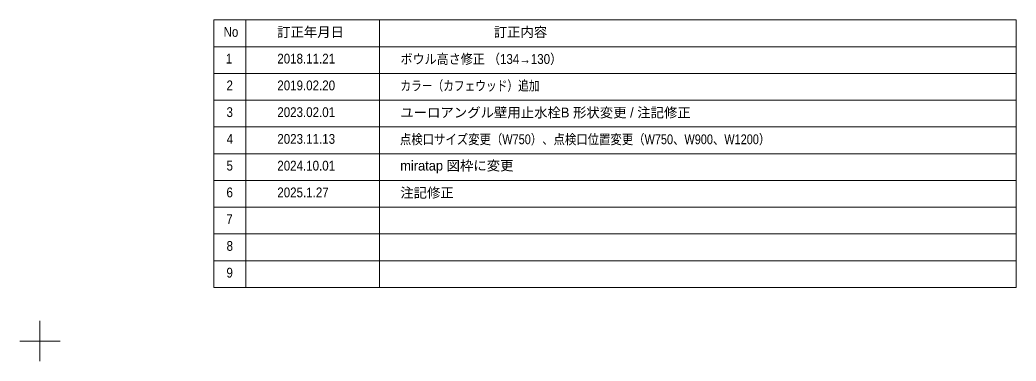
# Model space of a CAD drawing. Units: millimetres, scale not verified. Extents: x -6062 to 6062, y -3045 to 3045.
# Drawn here: x 2338 to 6062, y -3045 to -1770 of the extents above; entities that cross this region are included whole.
import ezdxf
from ezdxf.enums import TextEntityAlignment as Align

# ---------------------------------------------------------------- set-up
doc = ezdxf.new("R2010")
doc.units = ezdxf.units.MM
doc.header["$LTSCALE"] = 20
doc.layers.add('0-0_1図面枠', color=7, linetype='Continuous', lineweight=20)
doc.layers.add('0-7_5ボウル・キャビネット', color=7, linetype='Continuous', lineweight=15)
doc.styles.add('ＭＳ Ｐゴシック', font='')
doc.styles.get('ＭＳ Ｐゴシック').set_extended_font_data('MS PGothic')

# ---------------------------------------------------------------- blocks, each defined once
blk = doc.blocks.new('グループ')
at = {"layer": '0-0_1図面枠', "lineweight": 15}
for p, q in [((84000, -57900), (84000, -60900)), ((85500, -59400), (82500, -59400))]:
    blk.add_line(p, q, dxfattribs=at)
blk = doc.blocks.new('グループ-1')
at = {"layer": '0-0_1図面枠', "lineweight": 15}
for p, q in [((99400, -35400), (99400, -55400)), ((109400, -35400), (109400, -55400)), ((97000, -37400), (157000, -37400)), ((97000, -39400), (157000, -39400)), ((97000, -41400), (157000, -41400)), ((97000, -43400), (157000, -43400)), ((97000, -45400), (157000, -45400)), ((97000, -47400), (157000, -47400)), ((97000, -49400), (157000, -49400)), ((97000, -51400), (157000, -51400)), ((97000, -53400), (157000, -53400))]:
    blk.add_line(p, q, dxfattribs=at)
blk.add_lwpolyline([(97000, -35400), (157000, -35400), (157000, -55400), (97000, -55400)], close=True, dxfattribs=at)

msp = doc.modelspace()

# ---------------------------------------------------------------- block references
at = {"layer": '0-0_1図面枠', "xscale": 0.05, "yscale": 0.05}
msp.add_blockref('グループ-1', (-1787.5, 0), dxfattribs=at)
at = {"layer": '0-7_5ボウル・キャビネット', "xscale": 0.05, "yscale": 0.05}
msp.add_blockref('グループ', (-1787.5, 0), dxfattribs=at)

# ---------------------------------------------------------------- texts
at = {"layer": '0-0_1図面枠', "style": 'ＭＳ Ｐゴシック'}
for s, height, width, p in [('No', 36.69, 0.9, (3099.05, -1843.97)), ('1', 36.66, 0.9, (3107.32, -1944.05)), ('2018.11.21', 36.66, 0.9, (3300, -1944.05)), ('ボウル高さ修正 （134→130）', 36.66, 0.9, (3760.77, -1945.39)), ('2', 36.66, 0.9, (3110, -2043.97)), ('2019.02.20', 36.66, 0.9, (3300, -2044.05)), ('カラー（カフェウッド）追加', 36.66, 0.8, (3760.2, -2045.2)), ('3', 36.66, 0.9, (3110, -2143.97)), ('2023.02.01', 36.66, 0.9, (3300, -2144.05)), ('4', 36.66, 0.9, (3110.77, -2243.97)), ('2023.11.13', 36.66, 0.9, (3300, -2244.05)), ('点検口サイズ変更（W750）、点検口位置変更（W750、W900、W1200）', 36.69, 0.85, (3758.47, -2245.51)), ('5', 36.66, 0.9, (3110, -2343.97)), ('2024.10.01', 36.66, 0.9, (3300, -2344.05)), ('6', 36.66, 0.9, (3109.79, -2443.97)), ('2025.1.27', 36.69, 0.9, (3300, -2444.05)), ('7', 36.66, 0.9, (3109.22, -2543.97)), ('8', 36.66, 0.9, (3110.2, -2643.97)), ('9', 36.66, 0.9, (3109.79, -2743.97))]:
    msp.add_text(s, height=height, dxfattribs=dict(at, width=width)).set_placement(p, align=Align.BOTTOM_LEFT)
for s, height, p in [('訂正年月日', 36.66, (3299.22, -1844.63)), ('訂正内容', 36.66, (4109.22, -1844.73)), ('ユーロアングル壁用止水栓B 形状変更 / 注記修正', 36.69, (3759.79, -2145.51)), ('miratap 図枠に変更', 36.69, (3759.62, -2343.77)), ('注記修正', 36.66, (3759.79, -2445.12))]:
    msp.add_text(s, height=height, dxfattribs=at).set_placement(p, align=Align.BOTTOM_LEFT)

doc.saveas('drawing.dxf')
